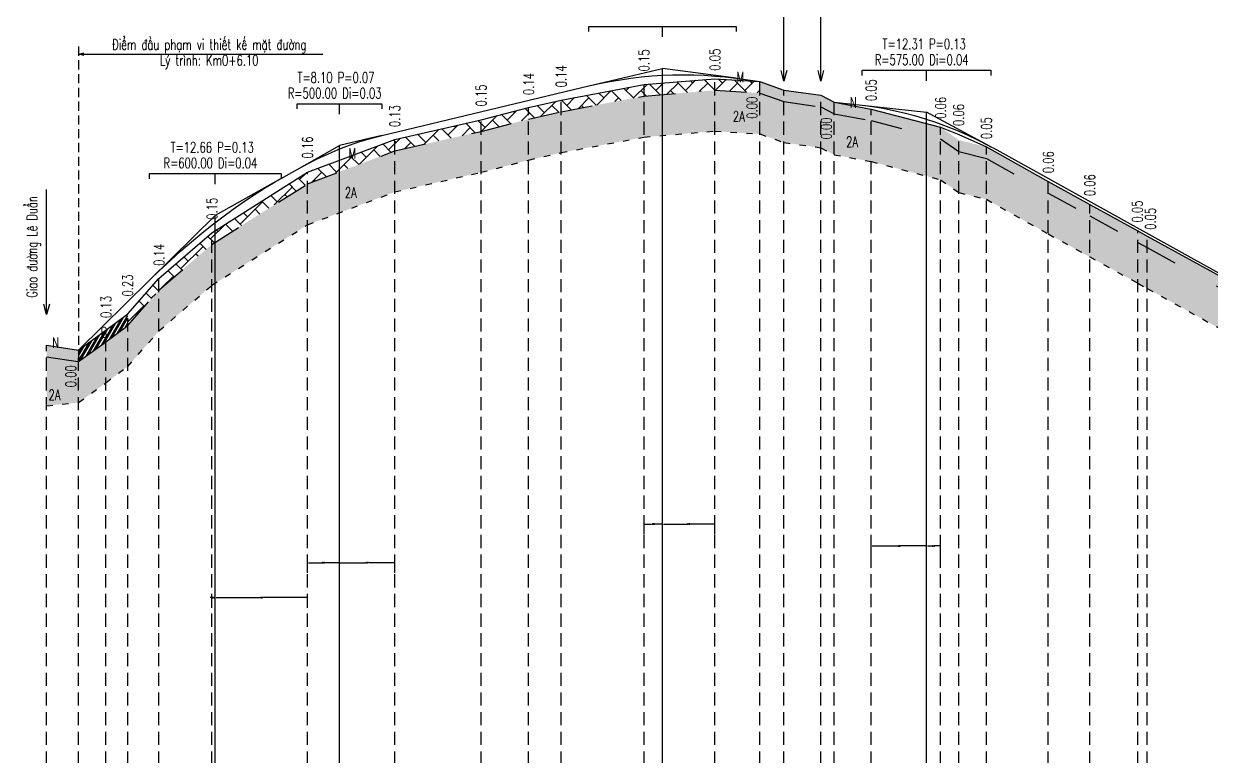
# Model space of a CAD drawing. Header units: centimetres. Extents: x 8901 to 10871, y -7016 to -5464.
# Drawn here: x 9010.8 to 9237.1, y -6000 to -5860.5 of the extents above; entities that cross this region are included whole.
import ezdxf

# ---------------------------------------------------------------- set-up
doc = ezdxf.new("R2010")
doc.units = ezdxf.units.CM
doc.header["$LTSCALE"] = 10
doc.header["$MEASUREMENT"] = 0
doc.set_wipeout_variables(frame=1)
doc.linetypes.add('ACAD_ISO03W100', pattern=[30, 12, -18])
doc.linetypes.add('HIDDEN', pattern=[0.375, 0.25, -0.125])
for name, color, linetype in [('CONGDUNG', 7, 'Continuous'), ('DIA CHAT', 8, 'Continuous'), ('Duong lang nhua', 7, 'Continuous'), ('enttdtunhien', 3, 'Continuous'), ('Line1', 40, 'Continuous'), ('linedongtd', 8, 'Continuous'), ('plinetdtn', 3, 'Continuous'), ('Texttencoc', 5, 'Continuous'), ('tracdocthietke', 1, 'Continuous')]:
    doc.layers.add(name, color=color, linetype=linetype)
doc.styles.add('2D', font='vnsimple.shx', dxfattribs={"width": 0.6})
doc.styles.add('CHUSO', font='Vnsimple.shx', dxfattribs={"width": 0.7})
doc.styles.add('CHUSO_TK', font='Vnsimple.shx', dxfattribs={"width": 0.7})
doc.styles.add('KHLT', font='Vnsimple.shx', dxfattribs={"height": 2})
doc.styles.get("Standard").update_dxf_attribs({"font": 'vnsimple.shx', "width": 0.7})
doc.styles.add('TIEUDE', font='vnsimple.shx', dxfattribs={"width": 0.7})
doc.dimstyles.new('D1000', dxfattribs={"dimtxt": 2, "dimasz": 1, "dimexe": 0.5, "dimexo": 0.5, "dimgap": 0.7, "dimtad": 1, "dimzin": 0, "dimdsep": 46, "dimtxsty": '2D', "dimblk": 'OPEN30', "dimcen": 0, "dimdle": 0.7, "dimclrd": 7, "dimclre": 7, "dimclrt": 3, "dimaunit": 1, "dimadec": 3, "dimazin": 2, "dimtfac": 0.347826, "dimtix": 1, "dimtofl": 0, "dimtmove": 0, "dimatfit": 3, "dimldrblk": 'OPEN30', "dimfxl": 0, "dimtolj": 1, "dimtzin": 0, "dimarcsym": 0})
doc.dimstyles.get("Standard").update_dxf_attribs({"dimtxt": 0.18, "dimasz": 0.18, "dimexe": 0.18, "dimexo": 0.0625, "dimgap": 0.09, "dimtad": 0, "dimtih": 1, "dimtoh": 1, "dimdec": 4, "dimzin": 0, "dimdsep": 46, "dimtxsty": 'Standard', "dimcen": 0.09, "dimadec": 0, "dimazin": 0, "dimtfac": 1, "dimtdec": 4, "dimtofl": 0, "dimtmove": 0, "dimatfit": 3, "dimfxl": 0, "dimtolj": 1, "dimtzin": 0, "dimarcsym": 0})

# ---------------------------------------------------------------- blocks, each defined once
blk = doc.blocks.new('*D4')
at = {"layer": 'Defpoints', "color": 0}
for p in [(9046.72, -5971.81), (9047.34, -5971.81)]:
    blk.add_point(p, dxfattribs=at)
at = {"layer": 'tracdocthietke', "color": 0, "lineweight": -2}
for p, q in [((9046.54, -5969.81), (9046.36, -5969.81)), ((9046.72, -5971.74), (9046.72, -5969.63)), ((9047.34, -5971.74), (9047.34, -5969.63)), ((9047.52, -5969.81), (9047.7, -5969.81))]:
    blk.add_line(p, q, dxfattribs=at)
at = {"layer": 'tracdocthietke', "color": 0}
for points in [[(9046.54, -5969.78), (9046.54, -5969.84), (9046.72, -5969.81)], [(9047.52, -5969.78), (9047.52, -5969.84), (9047.34, -5969.81)]]:
    blk.add_solid(points, dxfattribs=at)
at = {"layer": 'tracdocthietke', "color": 0, "insert": (9047.03, -5969.81), "char_height": 0.18, "attachment_point": 5, "bg_fill": 3, "box_fill_scale": 1.25, "bg_fill_color": 256, "bg_fill_true_color": 13158600, "bg_fill_transparency": 0}
blk.add_mtext('\\A1;0.63', dxfattribs=at)
at = {"layer": 'Defpoints', "color": 0}
blk.add_point((9046.72, -5969.81), dxfattribs=at)
blk = doc.blocks.new('*D5')
at = {"layer": 'Defpoints', "color": 0}
for p in [(9064.92, -5969.81), (9047.34, -5971.81), (9064.92, -5971.81)]:
    blk.add_point(p, dxfattribs=at)
at = {"layer": 'tracdocthietke', "color": 0, "lineweight": -2}
for p, q in [((9047.34, -5971.74), (9047.34, -5969.63)), ((9047.52, -5969.81), (9055.8, -5969.81)), ((9064.74, -5969.81), (9056.46, -5969.81)), ((9064.92, -5971.74), (9064.92, -5969.63))]:
    blk.add_line(p, q, dxfattribs=at)
at = {"layer": 'tracdocthietke', "color": 0}
for points in [[(9047.52, -5969.78), (9047.52, -5969.84), (9047.34, -5969.81)], [(9064.74, -5969.78), (9064.74, -5969.84), (9064.92, -5969.81)]]:
    blk.add_solid(points, dxfattribs=at)
at = {"layer": 'tracdocthietke', "color": 0, "insert": (9056.13, -5969.81), "char_height": 0.18, "attachment_point": 5, "bg_fill": 3, "box_fill_scale": 1.25, "bg_fill_color": 256, "bg_fill_true_color": 13158600, "bg_fill_transparency": 0}
blk.add_mtext('\\A1;17.57', dxfattribs=at)
blk = doc.blocks.new('*D6')
at = {"layer": 'Defpoints', "color": 0}
for p in [(9064.92, -5963.15), (9064.92, -5965.15), (9070.99, -5965.15)]:
    blk.add_point(p, dxfattribs=at)
at = {"layer": 'tracdocthietke', "color": 0, "lineweight": -2}
for p, q in [((9064.92, -5965.09), (9064.92, -5962.97)), ((9070.99, -5965.09), (9070.99, -5962.97)), ((9065.1, -5963.15), (9067.67, -5963.15)), ((9070.81, -5963.15), (9068.24, -5963.15))]:
    blk.add_line(p, q, dxfattribs=at)
at = {"layer": 'tracdocthietke', "color": 0}
for points in [[(9065.1, -5963.12), (9065.1, -5963.18), (9064.92, -5963.15)], [(9070.81, -5963.12), (9070.81, -5963.18), (9070.99, -5963.15)]]:
    blk.add_solid(points, dxfattribs=at)
at = {"layer": 'tracdocthietke', "color": 0, "insert": (9067.95, -5963.15), "char_height": 0.18, "attachment_point": 5, "bg_fill": 3, "box_fill_scale": 1.25, "bg_fill_color": 256, "bg_fill_true_color": 13158600, "bg_fill_transparency": 0}
blk.add_mtext('\\A1;6.08', dxfattribs=at)
blk = doc.blocks.new('*D7')
at = {"layer": 'Defpoints', "color": 0}
for p in [(9070.99, -5965.15), (9081.56, -5963.15), (9081.56, -5965.15)]:
    blk.add_point(p, dxfattribs=at)
at = {"layer": 'tracdocthietke', "color": 0, "lineweight": -2}
for p, q in [((9070.99, -5965.09), (9070.99, -5962.97)), ((9081.56, -5965.09), (9081.56, -5962.97)), ((9071.17, -5963.15), (9075.95, -5963.15)), ((9081.38, -5963.15), (9076.61, -5963.15))]:
    blk.add_line(p, q, dxfattribs=at)
at = {"layer": 'tracdocthietke', "color": 0}
for points in [[(9071.17, -5963.12), (9071.17, -5963.18), (9070.99, -5963.15)], [(9081.38, -5963.12), (9081.38, -5963.18), (9081.56, -5963.15)]]:
    blk.add_solid(points, dxfattribs=at)
at = {"layer": 'tracdocthietke', "color": 0, "insert": (9076.28, -5963.15), "char_height": 0.18, "attachment_point": 5, "bg_fill": 3, "box_fill_scale": 1.25, "bg_fill_color": 256, "bg_fill_true_color": 13158600, "bg_fill_transparency": 0}
blk.add_mtext('\\A1;10.57', dxfattribs=at)
blk = doc.blocks.new('*D8')
at = {"layer": 'Defpoints', "color": 0, "transparency": 16777216}
for p in [(9129.05, -5955.79), (9129.05, -5957.79), (9132.58, -5957.79)]:
    blk.add_point(p, dxfattribs=at)
at = {"layer": 'tracdocthietke', "color": 0, "lineweight": -2, "transparency": 16777216}
for p, q in [((9129.05, -5957.72), (9129.05, -5955.61)), ((9129.23, -5955.79), (9130.53, -5955.79)), ((9132.4, -5955.79), (9131.1, -5955.79)), ((9132.58, -5957.72), (9132.58, -5955.61))]:
    blk.add_line(p, q, dxfattribs=at)
at = {"layer": 'tracdocthietke', "color": 0, "transparency": 16777216}
for points in [[(9129.23, -5955.76), (9129.23, -5955.82), (9129.05, -5955.79)], [(9132.4, -5955.76), (9132.4, -5955.82), (9132.58, -5955.79)]]:
    blk.add_solid(points, dxfattribs=at)
at = {"layer": 'tracdocthietke', "color": 0, "transparency": 16777216, "insert": (9130.81, -5955.79), "char_height": 0.18, "attachment_point": 5, "bg_fill": 3, "box_fill_scale": 1.25, "bg_fill_color": 256, "bg_fill_true_color": 13158600, "bg_fill_transparency": 13212057}
blk.add_mtext('\\A1;3.52', dxfattribs=at)
blk = doc.blocks.new('*D9')
at = {"layer": 'Defpoints', "color": 0, "transparency": 16777216}
for p in [(9142.56, -5955.79), (9132.58, -5957.79), (9142.56, -5957.79)]:
    blk.add_point(p, dxfattribs=at)
at = {"layer": 'tracdocthietke', "color": 0, "lineweight": -2, "transparency": 16777216}
for p, q in [((9132.58, -5957.72), (9132.58, -5955.61)), ((9132.76, -5955.79), (9137.29, -5955.79)), ((9142.38, -5955.79), (9137.85, -5955.79)), ((9142.56, -5957.72), (9142.56, -5955.61))]:
    blk.add_line(p, q, dxfattribs=at)
at = {"layer": 'tracdocthietke', "color": 0, "transparency": 16777216}
for points in [[(9132.76, -5955.76), (9132.76, -5955.82), (9132.58, -5955.79)], [(9142.38, -5955.76), (9142.38, -5955.82), (9142.56, -5955.79)]]:
    blk.add_solid(points, dxfattribs=at)
at = {"layer": 'tracdocthietke', "color": 0, "transparency": 16777216, "insert": (9137.57, -5955.79), "char_height": 0.18, "attachment_point": 5, "bg_fill": 3, "box_fill_scale": 1.25, "bg_fill_color": 256, "bg_fill_true_color": 13158600, "bg_fill_transparency": 13212057}
blk.add_mtext('\\A1;9.99', dxfattribs=at)
blk = doc.blocks.new('*D10')
at = {"layer": 'Defpoints', "color": 0}
for p in [(9172.34, -5959.97), (9172.34, -5961.97), (9182.89, -5961.97)]:
    blk.add_point(p, dxfattribs=at)
at = {"layer": 'tracdocthietke', "color": 0, "lineweight": -2}
for p, q in [((9172.34, -5961.91), (9172.34, -5959.79)), ((9172.52, -5959.97), (9177.28, -5959.97)), ((9182.71, -5959.97), (9177.94, -5959.97)), ((9182.89, -5961.91), (9182.89, -5959.79))]:
    blk.add_line(p, q, dxfattribs=at)
at = {"layer": 'tracdocthietke', "color": 0}
for points in [[(9172.52, -5959.94), (9172.52, -5960), (9172.34, -5959.97)], [(9182.71, -5959.94), (9182.71, -5960), (9182.89, -5959.97)]]:
    blk.add_solid(points, dxfattribs=at)
at = {"layer": 'tracdocthietke', "color": 0, "insert": (9177.61, -5959.97), "char_height": 0.18, "attachment_point": 5, "bg_fill": 3, "box_fill_scale": 1.25, "bg_fill_color": 256, "bg_fill_true_color": 13158600, "bg_fill_transparency": 0}
blk.add_mtext('\\A1;10.55', dxfattribs=at)
blk = doc.blocks.new('*D11')
at = {"layer": 'Defpoints', "color": 0}
for p in [(9182.89, -5961.97), (9185.58, -5961.97)]:
    blk.add_point(p, dxfattribs=at)
at = {"layer": 'tracdocthietke', "color": 0, "lineweight": -2}
for p, q in [((9182.89, -5961.91), (9182.89, -5959.79)), ((9183.07, -5959.97), (9183.96, -5959.97)), ((9185.4, -5959.97), (9184.51, -5959.97)), ((9185.58, -5961.91), (9185.58, -5959.79))]:
    blk.add_line(p, q, dxfattribs=at)
at = {"layer": 'tracdocthietke', "color": 0}
for points in [[(9183.07, -5959.94), (9183.07, -5960), (9182.89, -5959.97)], [(9185.4, -5959.94), (9185.4, -5960), (9185.58, -5959.97)]]:
    blk.add_solid(points, dxfattribs=at)
at = {"layer": 'tracdocthietke', "color": 0, "insert": (9184.24, -5959.97), "char_height": 0.18, "attachment_point": 5, "bg_fill": 3, "box_fill_scale": 1.25, "bg_fill_color": 256, "bg_fill_true_color": 13158600, "bg_fill_transparency": 0}
blk.add_mtext('\\A1;2.69', dxfattribs=at)
at = {"layer": 'Defpoints', "color": 0}
blk.add_point((9185.58, -5959.97), dxfattribs=at)
blk = doc.blocks.new('A$C379663C2')
at = {"layer": 'Texttencoc', "style": 'TIEUDE'}
blk.add_attdef('M', (1.58, 1.5), '', height=1.76, dxfattribs=at)
blk = doc.blocks.new('_Open30')
at = {"color": 0, "linetype": 'ByBlock', "lineweight": -2}
for p, q in [((-1, 0.27), (0, 0)), ((0, 0), (-1, -0.27)), ((0, 0), (-1, 0))]:
    blk.add_line(p, q, dxfattribs=at)

msp = doc.modelspace()

# ---------------------------------------------------------------- hatches: boundary and pattern name
at = {"layer": 'DIA CHAT', "lineweight": -2}
h = msp.add_hatch(dxfattribs=at)
h.set_pattern_fill('ANGLE', color=256, scale=10, style=0)
h.set_pattern_definition([(0, (-549126.691, -1846220.4042), (0, 2.75), [2, -0.75]), (90, (-549126.691, -1846220.4042), (-2.75, 2e-16), [2, -0.75])])
h.paths.add_polyline_path([(9915.31502, -5750.62362), (9927.99472, -5745.65362), (9935.59002, -5742.43362), (9936.72562, -5742.81362), (9937.19982, -5744.48362), (9941.29652, -5742.62362), (9941.29652, -5740.42362), (9937.19982, -5742.28362), (9936.72562, -5740.61362), (9935.59002, -5740.23362), (9927.99472, -5743.45362), (9915.31502, -5748.42362), (9902.05612, -5754.66362), (9888.33832, -5760.69362), (9879.56032, -5764.93362), (9867.89832, -5769.34362), (9853.07692, -5774.01362), (9842.89742, -5778.22362), (9840.62022, -5779.22362), (9840.62022, -5781.42362), (9842.89742, -5780.42362), (9853.07692, -5776.21362), (9867.89832, -5771.54362), (9879.56032, -5767.13362), (9888.33832, -5762.89362), (9902.05612, -5756.86362)])
h.paths.add_polyline_path([(9804.35782, -5796.28362), (9817.09322, -5791.70362), (9824.11162, -5788.70362), (9830.22792, -5785.89362), (9832.36592, -5784.92362), (9840.62022, -5781.42362), (9840.62022, -5779.22362), (9832.36592, -5782.72362), (9830.22792, -5783.69362), (9824.11162, -5786.50362), (9817.09322, -5789.50362), (9804.35782, -5794.08362), (9788.56352, -5798.73362), (9772.38972, -5802.46362), (9754.25412, -5804.98362), (9738.80602, -5808.24362), (9736.11852, -5808.94362), (9720.22102, -5812.54362), (9709.18772, -5815.14362), (9705.87482, -5815.84362), (9705.87482, -5818.04362), (9709.18772, -5817.34362), (9720.22102, -5814.74362), (9736.11852, -5811.14362), (9738.80602, -5810.44362), (9754.25412, -5807.18362), (9772.38972, -5804.66362), (9788.56352, -5800.93362)])
h.paths.add_polyline_path([(9637.38722, -5837.18362), (9652.56782, -5833.18362), (9657.09752, -5831.98362), (9670.64322, -5828.10362), (9683.14262, -5824.24362), (9687.85712, -5822.84362), (9705.87482, -5818.04362), (9705.87482, -5815.84362), (9687.85712, -5820.64362), (9683.14262, -5822.04362), (9670.64322, -5825.90362), (9657.09752, -5829.78362), (9652.56782, -5830.98362), (9637.38722, -5834.98362), (9621.17152, -5839.93362), (9604.96012, -5844.27362), (9587.83282, -5848.98362), (9570.11052, -5854.05362), (9567.33272, -5854.85362), (9554.64142, -5858.04362), (9540.11612, -5861.96362), (9535.70612, -5863.46362), (9526.01242, -5866.91362), (9510.98672, -5872.80362), (9504.07952, -5876.40362), (9504.07952, -5878.60362), (9510.98672, -5875.00362), (9526.01242, -5869.11362), (9535.70612, -5865.66362), (9540.11612, -5864.16362), (9554.64142, -5860.24362), (9567.33272, -5857.05362), (9570.11052, -5856.25362), (9587.83282, -5851.18362), (9604.96012, -5846.47362), (9621.17152, -5842.13362)])
h.paths.add_polyline_path([(9464.10282, -5904.42362), (9467.65642, -5901.92362), (9480.67892, -5892.54362), (9498.96182, -5881.33362), (9504.07952, -5878.60362), (9504.07952, -5876.40362), (9498.96182, -5879.13362), (9480.67892, -5890.34362), (9467.65642, -5899.72362), (9464.10282, -5902.22362), (9453.91862, -5908.89362), (9443.73442, -5916.19362), (9431.25022, -5923.50362), (9424.75712, -5926.10362), (9417.35922, -5928.91362), (9405.88242, -5931.96362), (9392.33532, -5933.72362), (9392.33532, -5935.92362), (9405.88242, -5934.16362), (9417.35922, -5931.11362), (9424.75712, -5928.30362), (9431.25022, -5925.70362), (9443.73442, -5918.39362), (9453.91862, -5911.09362)])
h.paths.add_polyline_path([(9335.38112, -5941.38362), (9339.18202, -5940.98362), (9354.14282, -5939.70362), (9356.47072, -5939.40362), (9372.50542, -5937.68362), (9387.00772, -5936.42362), (9392.33532, -5935.92362), (9392.33532, -5933.72362), (9387.00772, -5934.22362), (9372.50542, -5935.48362), (9356.47072, -5937.20362), (9354.14282, -5937.50362), (9339.18202, -5938.78362), (9335.38112, -5939.18362), (9324.23272, -5940.20362), (9316.61932, -5940.01362), (9315.89892, -5940.01362), (9307.48802, -5939.38362), (9299.07712, -5937.66362), (9296.54192, -5936.56362), (9289.47892, -5934.16362), (9282.41592, -5931.56362), (9274.53522, -5928.36362), (9258.36162, -5919.76362), (9258.36162, -5921.96362), (9274.53522, -5930.56362), (9282.41592, -5933.76362), (9289.47892, -5936.36362), (9296.54192, -5938.76362), (9299.07712, -5939.86362), (9307.48802, -5941.58362), (9315.89892, -5942.21362), (9316.61932, -5942.21362), (9324.23272, -5942.40362)])
h.paths.add_polyline_path([(9021.30952, -5922.64362), (9015.20842, -5921.70362), (9015.20842, -5923.90362), (9021.30952, -5924.84362)])
h.paths.add_polyline_path([(9151.13412, -5871.46362), (9151.13412, -5873.66362), (9155.72432, -5875.29362), (9162.73912, -5876.29362), (9165.28302, -5877.61362), (9172.33852, -5878.91362), (9185.57962, -5882.39362), (9189.02022, -5884.81362), (9194.30382, -5886.11362), (9206.09522, -5892.71362), (9214.00042, -5897.07362), (9223.17022, -5902.11362), (9224.96742, -5903.11362), (9240.22862, -5911.54362), (9258.36162, -5921.96362), (9258.36162, -5919.76362), (9240.22862, -5909.34362), (9224.96742, -5900.91362), (9223.17022, -5899.91362), (9214.00042, -5894.87362), (9206.09522, -5890.51362), (9194.30382, -5883.91362), (9189.02022, -5882.61362), (9185.57962, -5880.19362), (9172.33852, -5876.71362), (9165.28302, -5875.41362), (9162.73912, -5874.09362), (9155.72432, -5873.09362)])
h = msp.add_hatch(dxfattribs=at)
h.set_pattern_fill('ANSI36', color=256, scale=15, style=0)
h.set_pattern_definition([(45, (-549126.691, -1846220.4042), (0.994368911, 3.6460193405), [4.6875, -0.9375, 0, -0.9375])])
h.paths.add_polyline_path([(9224.96742, -5903.11362), (9223.17022, -5902.11362), (9223.17022, -5909.91362), (9224.96742, -5910.91362)])
h.paths.add_polyline_path([(9224.96742, -5903.11362), (9224.96742, -5910.91362), (9240.22862, -5919.34362), (9240.22862, -5911.54362)])
h.paths.add_polyline_path([(9240.22862, -5911.54362), (9240.22862, -5919.34362), (9258.36162, -5929.76362), (9258.36162, -5921.96362)])
h.paths.add_polyline_path([(9194.30382, -5886.11362), (9194.30382, -5893.91362), (9206.09522, -5900.51362), (9206.09522, -5892.71362)])
h.paths.add_polyline_path([(9214.00042, -5897.07362), (9206.09522, -5892.71362), (9206.09522, -5900.51362), (9214.00042, -5904.87362)])
h.paths.add_polyline_path([(9223.17022, -5902.11362), (9214.00042, -5897.07362), (9214.00042, -5904.87362), (9223.17022, -5909.91362)])
h.paths.add_polyline_path([(9172.33852, -5878.91362), (9165.28302, -5877.61362), (9162.73912, -5876.29362), (9155.72432, -5875.29362), (9151.13412, -5873.66362), (9142.56262, -5873.12362), (9142.56262, -5880.92362), (9151.13412, -5881.46362), (9155.72432, -5883.09362), (9162.73912, -5884.09362), (9165.28302, -5885.41362), (9172.33852, -5886.71362), (9185.57962, -5890.19362), (9189.02022, -5892.61362), (9194.30382, -5893.91362), (9194.30382, -5886.11362), (9189.02022, -5884.81362), (9185.57962, -5882.39362)])
h.paths.add_polyline_path([(9670.64322, -5835.90362), (9670.64322, -5828.10362), (9657.09752, -5831.98362), (9652.56782, -5833.18362), (9652.56782, -5840.98362), (9657.09752, -5839.78362)])
h.paths.add_polyline_path([(9687.85712, -5822.84362), (9683.14262, -5824.24362), (9683.14262, -5832.04362), (9687.85712, -5830.64362)])
h.paths.add_polyline_path([(9840.62022, -5781.42362), (9832.36592, -5784.92362), (9832.36592, -5792.72362), (9840.62022, -5789.22362)])
h.paths.add_polyline_path([(9842.89742, -5780.42362), (9840.62022, -5781.42362), (9840.62022, -5789.22362), (9842.89742, -5788.22362)])
h.paths.add_polyline_path([(9832.36592, -5784.92362), (9830.22792, -5785.89362), (9830.22792, -5793.69362), (9832.36592, -5792.72362)])
h.paths.add_polyline_path([(9853.07692, -5776.21362), (9842.89742, -5780.42362), (9842.89742, -5788.22362), (9853.07692, -5784.01362)])
h.paths.add_polyline_path([(9867.89832, -5771.54362), (9853.07692, -5776.21362), (9853.07692, -5784.01362), (9867.89832, -5779.34362)])
h.paths.add_polyline_path([(9879.56032, -5767.13362), (9867.89832, -5771.54362), (9867.89832, -5779.34362), (9879.56032, -5774.93362)])
h.paths.add_polyline_path([(9888.33832, -5762.89362), (9879.56032, -5767.13362), (9879.56032, -5774.93362), (9888.33832, -5770.69362)])
h.paths.add_polyline_path([(9902.05612, -5756.86362), (9888.33832, -5762.89362), (9888.33832, -5770.69362), (9902.05612, -5764.66362)])
h.paths.add_polyline_path([(9915.31502, -5750.62362), (9902.05612, -5756.86362), (9902.05612, -5764.66362), (9915.31502, -5758.42362)])
h.paths.add_polyline_path([(9927.99472, -5745.65362), (9915.31502, -5750.62362), (9915.31502, -5758.42362), (9927.99472, -5753.45362)])
h.paths.add_polyline_path([(9941.29652, -5742.62362), (9937.19982, -5744.48362), (9936.72562, -5742.81362), (9935.59002, -5742.43362), (9927.99472, -5745.65362), (9927.99472, -5753.45362), (9935.59002, -5751.56971), (9936.72562, -5751.42619), (9937.19982, -5751.36352), (9941.29652, -5750.42362)])
h.paths.add_polyline_path([(9817.09322, -5791.70362), (9804.35782, -5796.28362), (9804.35782, -5804.08362), (9817.09322, -5799.50362)])
h.paths.add_polyline_path([(9824.11162, -5788.70362), (9817.09322, -5791.70362), (9817.09322, -5799.50362), (9824.11162, -5796.50362)])
h.paths.add_polyline_path([(9830.22792, -5785.89362), (9824.11162, -5788.70362), (9824.11162, -5796.50362), (9830.22792, -5793.69362)])
h.paths.add_polyline_path([(9754.25412, -5807.18362), (9738.80602, -5810.44362), (9738.80602, -5818.24362), (9754.25412, -5814.98362)])
h.paths.add_polyline_path([(9772.38972, -5812.46362), (9772.38972, -5804.66362), (9754.25412, -5807.18362), (9754.25412, -5814.98362)])
h.paths.add_polyline_path([(9788.56352, -5800.93362), (9772.38972, -5804.66362), (9772.38972, -5812.46362), (9788.56352, -5808.73362)])
h.paths.add_polyline_path([(9804.35782, -5804.08362), (9804.35782, -5796.28362), (9788.56352, -5800.93362), (9788.56352, -5808.73362)])
h.paths.add_polyline_path([(9709.18772, -5817.34362), (9705.87482, -5818.04362), (9705.87482, -5825.84362), (9709.18772, -5825.14362)])
h.paths.add_polyline_path([(9720.22102, -5814.74362), (9709.18772, -5817.34362), (9709.18772, -5825.14362), (9720.22102, -5822.54362)])
h.paths.add_polyline_path([(9736.11852, -5811.14362), (9720.22102, -5814.74362), (9720.22102, -5822.54362), (9736.11852, -5818.94362)])
h.paths.add_polyline_path([(9738.80602, -5810.44362), (9736.11852, -5811.14362), (9736.11852, -5818.94362), (9738.80602, -5818.24362)])
h.paths.add_polyline_path([(9652.56782, -5840.98362), (9652.56782, -5833.18362), (9637.38722, -5837.18362), (9637.38722, -5844.98362)])
h.paths.add_polyline_path([(9705.87482, -5818.04362), (9687.85712, -5822.84362), (9687.85712, -5830.64362), (9705.87482, -5825.84362)])
h.paths.add_polyline_path([(9683.14262, -5824.24362), (9670.64322, -5828.10362), (9670.64322, -5835.90362), (9683.14262, -5832.04362)])
h.paths.add_polyline_path([(9540.11612, -5864.16362), (9535.70612, -5865.66362), (9535.70612, -5873.46362), (9540.11612, -5871.96362)])
h.paths.add_polyline_path([(9570.11052, -5856.25362), (9567.33272, -5857.05362), (9567.33272, -5864.85362), (9570.11052, -5864.05362)])
h.paths.add_polyline_path([(9554.64142, -5868.04362), (9554.64142, -5860.24362), (9540.11612, -5864.16362), (9540.11612, -5871.96362)])
h.paths.add_polyline_path([(9567.33272, -5857.05362), (9554.64142, -5860.24362), (9554.64142, -5868.04362), (9567.33272, -5864.85362)])
h.paths.add_polyline_path([(9587.83282, -5851.18362), (9570.11052, -5856.25362), (9570.11052, -5864.05362), (9587.83282, -5858.98362)])
h.paths.add_polyline_path([(9604.96012, -5846.47362), (9587.83282, -5851.18362), (9587.83282, -5858.98362), (9604.96012, -5854.27362)])
h.paths.add_polyline_path([(9621.17152, -5849.93362), (9621.17152, -5842.13362), (9604.96012, -5846.47362), (9604.96012, -5854.27362)])
h.paths.add_polyline_path([(9637.38722, -5837.18362), (9621.17152, -5842.13362), (9621.17152, -5849.93362), (9637.38722, -5844.98362)])
h.paths.add_polyline_path([(9510.98672, -5875.00362), (9504.07952, -5878.60362), (9504.07952, -5886.40362), (9510.98672, -5882.80362)])
h.paths.add_polyline_path([(9526.01242, -5876.91362), (9526.01242, -5869.11362), (9510.98672, -5875.00362), (9510.98672, -5882.80362)])
h.paths.add_polyline_path([(9535.70612, -5865.66362), (9526.01242, -5869.11362), (9526.01242, -5876.91362), (9535.70612, -5873.46362)])
h.paths.add_polyline_path([(9387.00772, -5944.22362), (9392.33532, -5943.72362), (9392.33532, -5935.92362), (9387.00772, -5936.42362), (9372.50542, -5937.68362), (9356.47072, -5939.40362), (9354.14282, -5939.70362), (9339.18202, -5940.98362), (9335.38112, -5941.38362), (9324.23272, -5942.40362), (9316.61932, -5942.21362), (9315.89892, -5942.21362), (9307.48802, -5941.58362), (9299.07712, -5939.86362), (9296.54192, -5938.76362), (9289.47892, -5936.36362), (9282.41592, -5933.76362), (9274.53522, -5930.56362), (9258.36162, -5921.96362), (9258.36162, -5929.76362), (9274.53522, -5938.36362), (9282.41592, -5941.56362), (9289.47892, -5944.16362), (9296.54192, -5946.56362), (9299.07712, -5947.66362), (9307.48802, -5949.38362), (9315.89892, -5950.01362), (9316.61932, -5950.01362), (9324.23272, -5950.20362), (9335.38112, -5949.18362), (9339.18202, -5948.78362), (9354.14282, -5947.50362), (9356.47072, -5947.20362), (9372.50542, -5945.48362)])
h.paths.add_polyline_path([(9480.67892, -5900.34362), (9498.96182, -5889.13362), (9504.07952, -5886.40362), (9504.07952, -5878.60362), (9498.96182, -5881.33362), (9480.67892, -5892.54362), (9467.65642, -5901.92362), (9464.10282, -5904.42362), (9453.91862, -5911.09362), (9443.73442, -5918.39362), (9431.25022, -5925.70362), (9424.75712, -5928.30362), (9417.35922, -5931.11362), (9405.88242, -5934.16362), (9392.33532, -5935.92362), (9392.33532, -5943.72362), (9405.88242, -5941.96362), (9417.35922, -5938.91362), (9424.75712, -5936.10362), (9431.25022, -5933.50362), (9443.73442, -5926.19362), (9453.91862, -5918.89362), (9464.10282, -5912.22362), (9467.65642, -5909.72362)])
h.paths.add_polyline_path([(9107.05552, -5886.43362), (9113.25532, -5885.01362), (9129.05122, -5882.06362), (9142.56262, -5880.92362), (9142.56262, -5873.12362), (9129.05122, -5874.26362), (9113.25532, -5877.21362), (9107.05552, -5878.63362), (9098.01752, -5880.96362), (9081.56302, -5884.69362), (9064.91632, -5890.96362), (9046.71672, -5902.49362), (9036.61132, -5911.20362), (9030.65532, -5917.96362), (9026.50592, -5921.06362), (9021.30952, -5924.84362), (9015.20842, -5923.90362), (9015.20842, -5933.24223), (9021.30952, -5932.64362), (9026.50592, -5928.86362), (9030.65532, -5925.76362), (9036.61132, -5919.00362), (9046.71672, -5910.29362), (9064.91632, -5898.76362), (9081.56302, -5892.49362), (9098.01752, -5888.76362)])
h = msp.add_hatch(dxfattribs=at)
h.set_pattern_fill('AR-HBONE', color=256, scale=0.5, style=0)
h.set_pattern_definition([(45, (-549126.691, -1846220.4042), (2e-16, 2.8284271247), [6, -2]), (135, (-549125.2767, -1846218.99), (2e-16, 2.8284271247), [6, -2])])
h.paths.add_polyline_path([(9036.61132, -5911.20362), (9036.61132, -5909.00362), (9030.65532, -5915.76362), (9030.65532, -5917.96362)])
h.paths.add_polyline_path([(9046.71672, -5902.49362), (9046.71672, -5900.29362), (9036.61132, -5909.00362), (9036.61132, -5911.20362)])
h.paths.add_polyline_path([(9064.91632, -5890.96362), (9064.91632, -5888.76362), (9046.71672, -5900.29362), (9046.71672, -5902.49362)])
h.paths.add_polyline_path([(9081.56302, -5884.69362), (9081.56302, -5882.49362), (9064.91632, -5888.76362), (9064.91632, -5890.96362)])
h.paths.add_polyline_path([(9098.01752, -5880.96362), (9098.01752, -5878.76362), (9081.56302, -5882.49362), (9081.56302, -5884.69362)])
h.paths.add_polyline_path([(9107.05552, -5878.63362), (9107.05552, -5876.43362), (9098.01752, -5878.76362), (9098.01752, -5880.96362)])
h.paths.add_polyline_path([(9113.25532, -5875.01362), (9107.05552, -5876.43362), (9107.05552, -5878.63362), (9113.25532, -5877.21362)])
h.paths.add_polyline_path([(9129.05122, -5872.06362), (9113.25532, -5875.01362), (9113.25532, -5877.21362), (9129.05122, -5874.26362)])
h.paths.add_polyline_path([(9142.56262, -5870.92362), (9129.05122, -5872.06362), (9129.05122, -5874.26362), (9142.56262, -5873.12362)])
h.paths.add_polyline_path([(9151.13412, -5871.46362), (9142.56262, -5870.92362), (9142.56262, -5873.12362), (9151.13412, -5873.66362)])
h = msp.add_hatch(dxfattribs=at)
h.set_pattern_fill('ANSI32', color=256, scale=2, angle=15, style=0)
h.set_pattern_definition([(60, (-549126.69096, -1846220.4042), (-0.64951905284, 0.375), []), (60, (-549126.34945, -1846220.3127), (-0.64951905284, 0.375), [])])
h.paths.add_polyline_path([(9026.50592, -5918.86362), (9021.30952, -5922.64362), (9021.30952, -5924.84362), (9026.50592, -5921.06362)])
h.paths.add_polyline_path([(9030.65532, -5917.96362), (9030.65532, -5915.76362), (9026.50592, -5918.86362), (9026.50592, -5921.06362)])

# ---------------------------------------------------------------- linework, layer by layer
at = {"layer": 'CONGDUNG', "color": 2}
for p, q in [((9132.57561, -5862.95781), (9132.57561, -5860.95781)), ((9118.54783, -5872.31282), (9132.57561, -5868.95781)), ((9146.60612, -5870.85224), (9132.57561, -5868.95781)), ((9182.89132, -5871.32562), (9182.89132, -5869.32562)), ((9070.99232, -5877.68662), (9070.99232, -5875.68662)), ((9170.61401, -5875.99249), (9182.89132, -5877.32562)), ((9195.15175, -5883.89832), (9182.89132, -5877.32562)), ((9062.92272, -5888.22968), (9070.99232, -5883.68662)), ((9079.07239, -5881.75412), (9070.99232, -5883.68662)), ((9047.3425, -5891.00109), (9047.3425, -5889.00109)), ((9059.90776, -5889.92705), (9047.3425, -5897.00109)), ((9034.81796, -5909.33779), (9047.3425, -5897.00109))]:
    msp.add_line(p, q, dxfattribs=at)
for points in [[(9118.54783, -5861.95781), (9118.54783, -5860.95781), (9146.60612, -5860.95781), (9146.60612, -5861.95781)], [(9170.61401, -5870.32562), (9170.61401, -5869.32562), (9195.15175, -5869.32562), (9195.15175, -5870.32562)], [(9062.92272, -5876.68662), (9062.92272, -5875.68662), (9079.07239, -5875.68662), (9079.07239, -5876.68662)], [(9034.81796, -5890.00109), (9034.81796, -5889.00109), (9059.90776, -5889.00109), (9059.90776, -5890.00109)]]:
    msp.add_lwpolyline(points, dxfattribs=at)
at = {"layer": 'Defpoints', "linetype": 'ACAD_ISO03W100', "lineweight": -2, "ltscale": 0.01}
msp.add_lwpolyline([(9015.20842, -5933.24223), (9021.30952, -5932.64362), (9026.50592, -5928.86362), (9030.65532, -5925.76362), (9036.61132, -5919.00362), (9046.71672, -5910.29362), (9064.91632, -5898.76362), (9081.56302, -5892.49362), (9098.01752, -5888.76362), (9107.05552, -5886.43362), (9113.25532, -5885.01362), (9129.05122, -5882.06362), (9142.56262, -5880.92362), (9151.13412, -5881.46362), (9155.72432, -5883.09362), (9162.73912, -5884.09362), (9165.28302, -5885.41362), (9172.33852, -5886.71362), (9185.57962, -5890.19362), (9189.02022, -5892.61362), (9194.30382, -5893.91362), (9206.09522, -5900.51362), (9214.00042, -5904.87362), (9223.17022, -5909.91362), (9224.96742, -5910.91362), (9240.22862, -5919.34362)], dxfattribs=at)
at = {"layer": 'DIA CHAT', "linetype": 'ACAD_ISO03W100', "lineweight": -2, "ltscale": 0.05}
msp.add_lwpolyline([(9015.20842, -5923.90362), (9021.30952, -5924.84362), (9026.50592, -5921.06362), (9030.65532, -5917.96362), (9036.61132, -5911.20362), (9046.71672, -5902.49362), (9064.91632, -5890.96362), (9081.56302, -5884.69362), (9098.01752, -5880.96362), (9107.05552, -5878.63362), (9113.25532, -5877.21362), (9129.05122, -5874.26362), (9142.56262, -5873.12362), (9151.13412, -5873.66362), (9155.72432, -5875.29362), (9162.73912, -5876.29362), (9165.28302, -5877.61362), (9172.33852, -5878.91362), (9185.57962, -5882.39362), (9189.02022, -5884.81362), (9194.30382, -5886.11362), (9206.09522, -5892.71362), (9214.00042, -5897.07362), (9223.17022, -5902.11362), (9224.96742, -5903.11362), (9240.22862, -5911.54362)], dxfattribs=at)
at = {"layer": 'Line1', "lineweight": -2}
msp.add_lwpolyline([(9021.30952, -5922.64362), (9021.30952, -5924.84362)], dxfattribs=at)
at = {"layer": 'linedongtd', "color": 3, "linetype": 'HIDDEN', "ltscale": 0.7}
msp.add_line((9021.30952, -5864.79135), (9021.30952, -5922.64362), dxfattribs=at)
at = {"layer": 'linedongtd', "linetype": 'HIDDEN'}
for p, q in [((9129.05122, -6046.61362), (9129.05122, -5872.06362)), ((9142.56262, -6046.61362), (9142.56262, -5870.92362)), ((9151.13412, -6046.61362), (9151.13412, -5871.46362)), ((9155.72432, -6046.61362), (9155.72432, -5873.09362)), ((9162.73912, -6046.61362), (9162.73912, -5874.09362)), ((9107.05552, -6046.61362), (9107.05552, -5876.43362)), ((9113.25532, -6046.61362), (9113.25532, -5875.01362)), ((9165.28302, -6046.61362), (9165.28302, -5875.41362)), ((9172.33852, -6046.61362), (9172.33852, -5876.71362)), ((9098.01752, -6046.61362), (9098.01752, -5878.76362)), ((9185.57962, -6046.61362), (9185.57962, -5880.19362)), ((9189.02022, -6046.61362), (9189.02022, -5881.57362)), ((9081.56302, -6046.61362), (9081.56302, -5882.49362)), ((9194.30382, -6046.61362), (9194.30382, -5883.91362)), ((9064.91632, -6046.61362), (9064.91632, -5888.76362)), ((9206.09522, -6046.61362), (9206.09522, -5890.51362)), ((9214.00042, -6046.61362), (9214.00042, -5894.87362)), ((9046.71672, -6046.61362), (9046.71672, -5900.29362)), ((9223.17022, -6046.61362), (9223.17022, -5899.91362)), ((9224.96742, -6046.61362), (9224.96742, -5900.91362)), ((9036.61132, -6046.61362), (9036.61132, -5909.00362)), ((9030.65532, -6046.61362), (9030.65532, -5915.76362)), ((9026.50592, -6046.61362), (9026.50592, -5918.86362)), ((9015.20842, -6046.61362), (9015.20842, -5921.70362)), ((9021.30952, -6046.61362), (9021.30952, -5922.64362))]:
    msp.add_line(p, q, dxfattribs=at)
at = {"layer": 'tracdocthietke', "color": 8}
for p, q in [((9132.57561, -6046.61362), (9132.57561, -5868.95781)), ((9182.89132, -6046.61362), (9182.89132, -5877.32562)), ((9070.99232, -6046.61362), (9070.99232, -5883.68662)), ((9047.3425, -6046.61362), (9047.3425, -5897.00109))]:
    msp.add_line(p, q, dxfattribs=at)
at = {"layer": 'tracdocthietke', "color": 1}
for points in [[(9118.54783, -5872.31282), (9120.54732, -5871.86128), (9122.54693, -5871.46306), (9124.54663, -5871.11816), (9126.54641, -5870.82659), (9128.54627, -5870.58835), (9130.54619, -5870.40344), (9132.54614, -5870.27186), (9134.54613, -5870.19361), (9136.54612, -5870.1687), (9138.54612, -5870.19712), (9140.5461, -5870.27887), (9142.54606, -5870.41396), (9144.54597, -5870.60238), (9146.54582, -5870.84412), (9146.60612, -5870.85224)], [(9079.07239, -5881.75412), (9118.54783, -5872.31282)], [(9146.60612, -5870.85224), (9151.13412, -5871.46362)], [(9165.28302, -5875.41362), (9170.61401, -5875.99249)], [(9170.61401, -5875.99249), (9172.61385, -5876.24443), (9174.61359, -5876.56592), (9176.61321, -5876.95697), (9178.61268, -5877.41757), (9180.61197, -5877.94771), (9182.61107, -5878.54739), (9184.60995, -5879.2166), (9186.60858, -5879.95534), (9188.60695, -5880.76358), (9190.60502, -5881.64133), (9192.60278, -5882.58857), (9194.60019, -5883.60529), (9195.15175, -5883.89832)], [(9062.92272, -5888.22968), (9064.91977, -5887.14543), (9066.91725, -5886.14108), (9068.91511, -5885.21662), (9070.91332, -5884.3721), (9072.91186, -5883.6075), (9074.91069, -5882.92285), (9076.90977, -5882.31817), (9078.90908, -5881.79345), (9079.07239, -5881.75412)], [(9195.15175, -5883.89832), (9195.68481, -5884.18409)], [(9195.68481, -5884.18362), (9240.22862, -5908.84362)], [(9059.90776, -5889.92705), (9062.92272, -5888.22968)], [(9034.81796, -5909.33779), (9036.80865, -5907.41045), (9038.79997, -5905.54948), (9040.7919, -5903.7549), (9042.78442, -5902.02672), (9044.7775, -5900.36497), (9046.77113, -5898.76967), (9048.76528, -5897.24082), (9050.75992, -5895.77846), (9052.75505, -5894.3826), (9054.75062, -5893.05324), (9056.74663, -5891.79041), (9058.74305, -5890.59413), (9059.90776, -5889.92705)], [(9021.30952, -5922.64362), (9034.81796, -5909.33779)]]:
    msp.add_lwpolyline(points, dxfattribs=at)

# ---------------------------------------------------------------- texts
at = {"layer": 'CONGDUNG', "color": 2, "style": 'CHUSO', "width": 0.7}
for s, p in [('T=12.31 P=0.13', (9174.49132, -5865.32562)), ('R=575.00 Di=0.04', (9173.02465, -5868.32562)), ('T=8.10 P=0.07', (9062.99232, -5871.68662)), ('R=500.00 Di=0.03', (9061.15899, -5874.68662)), ('T=12.66 P=0.13', (9038.80917, -5885.00109)), ('R=600.00 Di=0.04', (9037.47584, -5888.00109))]:
    msp.add_text(s, height=2, dxfattribs=at).set_placement(p)
at = {"layer": 'Duong lang nhua', "color": 3, "char_height": 2, "width": 84.0417396, "attachment_point": 5, "line_spacing_factor": 0.9, "style": 'KHLT'}
for s, insert, rotation in [('{\\W0.7;\\C2;§iÓm ®Çu ph¹m vi thiÕt kÕ mÆt ®\xadêng\\PLý tr×nh: Km0+6.10}', (9046.19895, -5866.25597), 359.9983426), ('{\\W0.7;\\C2;Giao ®\xadêng Lª DuÈn}', (9012.75044, -5902.99184), 89.9983426)]:
    msp.add_mtext(s, dxfattribs=dict(at, insert=insert, rotation=rotation))
at = {"layer": 'tracdocthietke', "color": 2, "style": 'CHUSO_TK', "width": 0.7}
for s, p in [('0.15', (9130.05122, -5869.54166)), ('0.05', (9143.56262, -5869.41552)), ('0.14', (9108.05552, -5874.06142)), ('0.14', (9114.25532, -5872.57862)), ('0.15', (9099.01752, -5876.22303)), ('0.05', (9173.33852, -5875.20974)), ('0.00', (9150.63412, -5878.55886)), ('0.06', (9186.57962, -5878.57501)), ('0.13', (9082.56302, -5880.15844)), ('0.06', (9190.02022, -5879.94513)), ('0.00', (9164.78302, -5882.50886)), ('0.05', (9195.30382, -5882.45444)), ('0.16', (9065.91632, -5886.14731)), ('0.06', (9207.09522, -5888.94695)), ('0.06', (9215.00042, -5893.32337)), ('0.15', (9047.71672, -5897.8132)), ('0.05', (9224.06882, -5898.34375)), ('0.05', (9226.56882, -5899.72778)), ('0.14', (9037.61132, -5906.6015)), ('0.23', (9031.65532, -5912.438)), ('0.13', (9027.50592, -5916.52516)), ('0.00', (9020.80952, -5929.73886))]:
    msp.add_text(s, height=2, rotation=90, dxfattribs=at).set_placement(p)

# ---------------------------------------------------------------- leaders
at = {"layer": 'Duong lang nhua', "color": 3}
msp.add_leader([(9021.30927, -5866.25306), (9067.84086, -5866.25306)], dimstyle='D1000', dxfattribs=at)
at = {"layer": 'enttdtunhien', "color": 3, "lineweight": -2}
for points in [[(9155.72432, -5871.36742), (9155.72432, -5854.84495)], [(9162.73912, -5871.36742), (9162.73912, -5854.84495)]]:
    msp.add_leader(points, dimstyle='Standard', override={"dimasz": 2, "dimgap": 0.09, "dimtad": 0, "dimldrblk": 'Open30', "dimtfill": 1, "dimarcsym": 1}, dxfattribs=at)
at = {"layer": 'plinetdtn', "lineweight": -2}
msp.add_leader([(9015.20842, -5915.86479), (9015.20842, -5892.03332)], dimstyle='Standard', override={"dimasz": 2, "dimgap": 0.09, "dimtad": 0, "dimldrblk": 'Open30', "dimtfill": 1, "dimarcsym": 1}, dxfattribs=at)

# ---------------------------------------------------------------- next in the draw order: block references
at = {"layer": 'DIA CHAT'}
ref = msp.add_blockref('A$C379663C2', (9144.248, -5873.18396), dxfattribs=dict(at, xscale=1.091563200112432, yscale=1.091563200112432, zscale=1.091563200112432))
ref.add_attrib('M', 'M', (9146.69519, -5871.61085), dxfattribs={"layer": 'Texttencoc', "height": 2, "width": 0.7})
ref = msp.add_blockref('A$C379663C2', (9165.8197, -5878.02935), dxfattribs=dict(at, xscale=1.091563200112432, yscale=1.091563200112432, zscale=1.091563200112432))
ref.add_attrib('M', 'N', (9168.26688, -5876.45623), dxfattribs={"layer": 'Texttencoc', "height": 2, "width": 0.7})
ref = msp.add_blockref('A$C379663C2', (9144.248, -5880.68006), dxfattribs=dict(at, xscale=1.091563200112432, yscale=1.091563200112432, zscale=1.091563200112432))
ref.add_attrib('M', '2A', (9145.98321, -5879.10694), dxfattribs={"layer": 'Texttencoc', "height": 2, "width": 0.7})
ref = msp.add_blockref('A$C379663C2', (9165.8197, -5885.52544), dxfattribs=dict(at, xscale=1.091563200112432, yscale=1.091563200112432, zscale=1.091563200112432))
ref.add_attrib('M', '2A', (9167.5549, -5883.95233), dxfattribs={"layer": 'Texttencoc', "height": 2, "width": 0.7})
ref = msp.add_blockref('A$C379663C2', (9070.29371, -5887.71768), dxfattribs=dict(at, xscale=1.091563200112432, yscale=1.091563200112432, zscale=1.091563200112432))
ref.add_attrib('M', 'M', (9072.7409, -5886.14456), dxfattribs={"layer": 'Texttencoc', "height": 2, "width": 0.7})
ref = msp.add_blockref('A$C379663C2', (9070.29371, -5895.18591), dxfattribs=dict(at, xscale=1.091563200112432, yscale=1.091563200112432, zscale=1.091563200112432))
ref.add_attrib('M', '2A', (9072.02891, -5893.6128), dxfattribs={"layer": 'Texttencoc', "height": 2, "width": 0.7})
ref = msp.add_blockref('A$C379663C2', (9023.04914, -5921.82002), dxfattribs=dict(at, xscale=1.091563200112432, yscale=1.091563200112432, zscale=1.091563200112432))
ref.add_attrib('M', 'B', (9025.49633, -5920.24691), dxfattribs={"layer": 'Texttencoc', "height": 2, "width": 0.7})
ref = msp.add_blockref('A$C379663C2', (9013.83639, -5923.78492), dxfattribs=dict(at, xscale=1.091563200112432, yscale=1.091563200112432, zscale=1.091563200112432))
ref.add_attrib('M', 'N', (9016.28358, -5922.2118), dxfattribs={"layer": 'Texttencoc', "height": 2, "width": 0.7})
ref = msp.add_blockref('A$C379663C2', (9013.83639, -5933.74243), dxfattribs=dict(at, xscale=1.091563200112432, yscale=1.091563200112432, zscale=1.091563200112432))
ref.add_attrib('M', '2A', (9015.57159, -5932.16932), dxfattribs={"layer": 'Texttencoc', "height": 2, "width": 0.7})

# ---------------------------------------------------------------- next in the draw order: dimensions: what is measured, and where the dimension line sits
at = {"layer": 'tracdocthietke'}
for p1, p2, text, picture, middle in [((9132.57561, -5957.78572), (9129.05122, -5957.78572), '3.52', '*D8', (9130.81342, -5955.78572)), ((9182.89132, -5961.96962), (9172.33852, -5961.96962), '10.55', '*D10', (9177.61492, -5959.96962)), ((9070.99232, -5965.15012), (9064.91632, -5965.15012), '6.08', '*D6', (9067.95432, -5963.15012)), ((9047.3425, -5971.80736), (9046.71672, -5971.80736), '0.63', '*D4', (9047.02961, -5969.80736))]:
    dim = msp.add_aligned_dim(p1=p1, p2=p2, distance=-2, text=text, dimstyle='Standard', override={"dimtfill": 1, "dimarcsym": 1}, dxfattribs=at)
    dim.commit()
    dim.dimension.update_dxf_attribs({"geometry": picture, "text_midpoint": middle})

# ---------------------------------------------------------------- next in the draw order: linework, layer by layer
at = {"layer": 'plinetdtn'}
msp.add_lwpolyline([(9015.20842, -5921.70362), (9021.30952, -5922.64362), (9026.50592, -5918.86362), (9030.65532, -5915.76362), (9036.61132, -5909.00362), (9046.71672, -5900.29362), (9064.91632, -5888.76362), (9081.56302, -5882.49362), (9098.01752, -5878.76362), (9107.05552, -5876.43362), (9113.25532, -5875.01362), (9129.05122, -5872.06362), (9142.56262, -5870.92362), (9151.13412, -5871.46362), (9155.72432, -5873.09362), (9162.73912, -5874.09362), (9165.28302, -5875.41362), (9172.33852, -5876.71362), (9185.57962, -5880.19362), (9189.02022, -5881.57362), (9194.30382, -5883.91362), (9206.09522, -5890.51362), (9214.00042, -5894.87362), (9223.17022, -5899.91362), (9224.96742, -5900.91362), (9240.22862, -5909.34362)], dxfattribs=at)

# ---------------------------------------------------------------- next in the draw order: dimensions: what is measured, and where the dimension line sits
at = {"layer": 'tracdocthietke'}
for p1, p2, text, picture, middle in [((9132.57561, -5957.78572), (9142.56262, -5957.78572), '9.99', '*D9', (9137.56912, -5955.78572)), ((9182.89132, -5961.96962), (9185.57962, -5961.96962), '2.69', '*D11', (9184.23547, -5959.96962)), ((9070.99232, -5965.15012), (9081.56302, -5965.15012), '10.57', '*D7', (9076.27767, -5963.15012)), ((9047.3425, -5971.80736), (9064.91632, -5971.80736), '17.57', '*D5', (9056.12941, -5969.80736))]:
    dim = msp.add_aligned_dim(p1=p1, p2=p2, distance=2, text=text, dimstyle='Standard', override={"dimtfill": 1, "dimarcsym": 1}, dxfattribs=at)
    dim.commit()
    dim.dimension.update_dxf_attribs({"geometry": picture, "text_midpoint": middle})

doc.saveas('drawing.dxf')
